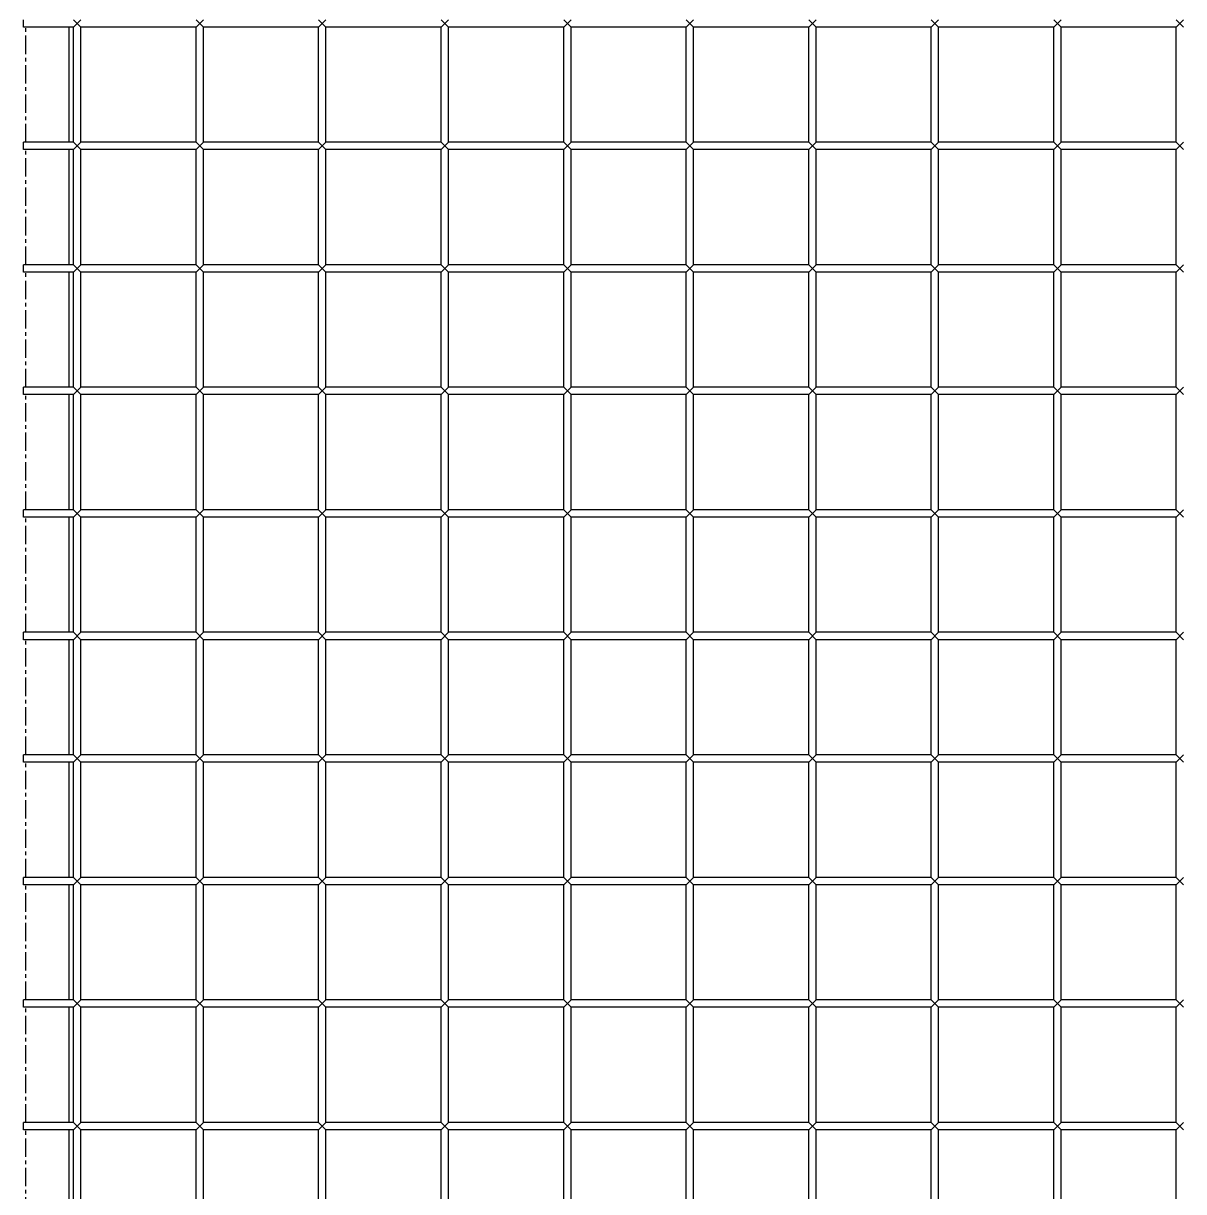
# Model space of a CAD drawing. Header units: millimetres. Extents: x -198529 to 244266, y -64 to 158464.
# Drawn here: x -149171.3 to -148697.8, y 94929.8 to 95406.5 of the extents above; entities that cross this region are included whole.
import ezdxf

# ---------------------------------------------------------------- set-up
doc = ezdxf.new("R2010")
doc.units = ezdxf.units.MM
doc.linetypes.add('CENTER', pattern=[12, 7.5, -1.5, 1.5, -1.5])
doc.layers.add('0-DCC', color=30, linetype='Continuous')

# ---------------------------------------------------------------- blocks, each defined once
blk = doc.blocks.new('DCC2850x1800(右)')
at = {"color": 0, "linetype": 'Continuous'}
for p, q in [((65142.5, -73603.48), (65139.5, -73606.48)), ((65142.5, -73606.48), (65139.5, -73603.48)), ((65192.5, -73603.48), (65189.5, -73606.48)), ((65192.5, -73606.48), (65189.5, -73603.48)), ((65242.5, -73603.48), (65239.5, -73606.48)), ((65242.5, -73606.48), (65239.5, -73603.48)), ((65292.5, -73603.48), (65289.5, -73606.48)), ((65292.5, -73606.48), (65289.5, -73603.48)), ((65342.5, -73603.48), (65339.5, -73606.48)), ((65342.5, -73606.48), (65339.5, -73603.48)), ((65389.5, -73606.48), (65392.5, -73603.48)), ((65392.5, -73606.48), (65389.5, -73603.48)), ((65439.5, -73606.48), (65442.5, -73603.48)), ((65442.5, -73606.48), (65439.5, -73603.48)), ((65489.5, -73606.48), (65492.5, -73603.48)), ((65492.5, -73606.48), (65489.5, -73603.48)), ((65539.5, -73606.48), (65542.5, -73603.48)), ((65542.5, -73606.48), (65539.5, -73603.48)), ((65589.5, -73606.48), (65592.5, -73603.48)), ((65592.5, -73606.48), (65589.5, -73603.48)), ((65613, -73606.48), (65613, -73603.48)), ((65142.5, -73653.48), (65142.5, -73606.48)), ((65142.5, -73606.48), (65189.5, -73606.48)), ((65189.5, -73653.48), (65189.5, -73606.48)), ((65192.5, -73653.48), (65192.5, -73606.48)), ((65192.5, -73606.48), (65239.5, -73606.48)), ((65239.5, -73653.48), (65239.5, -73606.48)), ((65242.5, -73653.48), (65242.5, -73606.48)), ((65242.5, -73606.48), (65289.5, -73606.48)), ((65289.5, -73653.48), (65289.5, -73606.48)), ((65292.5, -73653.48), (65292.5, -73606.48)), ((65292.5, -73606.48), (65339.5, -73606.48)), ((65339.5, -73653.48), (65339.5, -73606.48)), ((65342.5, -73653.48), (65342.5, -73606.48)), ((65342.5, -73606.48), (65389.5, -73606.48)), ((65389.5, -73653.48), (65389.5, -73606.48)), ((65392.5, -73653.48), (65392.5, -73606.48)), ((65392.5, -73606.48), (65439.5, -73606.48)), ((65439.5, -73653.48), (65439.5, -73606.48)), ((65442.5, -73653.48), (65442.5, -73606.48)), ((65442.5, -73606.48), (65489.5, -73606.48)), ((65489.5, -73653.48), (65489.5, -73606.48)), ((65492.5, -73653.48), (65492.5, -73606.48)), ((65492.5, -73606.48), (65539.5, -73606.48)), ((65539.5, -73653.48), (65539.5, -73606.48)), ((65542.5, -73653.48), (65542.5, -73606.48)), ((65542.5, -73606.48), (65589.5, -73606.48)), ((65589.5, -73653.48), (65589.5, -73606.48)), ((65592.5, -73653.48), (65592.5, -73606.48)), ((65592.5, -73606.48), (65613, -73606.48)), ((65594.5, -73606.48), (65594.5, -73653.48)), ((65142.5, -73653.48), (65139.5, -73656.48)), ((65142.5, -73656.48), (65139.5, -73653.48)), ((65142.5, -73653.48), (65189.5, -73653.48)), ((65142.5, -73703.48), (65142.5, -73656.48)), ((65142.5, -73656.48), (65189.5, -73656.48)), ((65192.5, -73653.48), (65189.5, -73656.48)), ((65192.5, -73656.48), (65189.5, -73653.48)), ((65189.5, -73703.48), (65189.5, -73656.48)), ((65192.5, -73653.48), (65239.5, -73653.48)), ((65192.5, -73703.48), (65192.5, -73656.48)), ((65192.5, -73656.48), (65239.5, -73656.48)), ((65242.5, -73653.48), (65239.5, -73656.48)), ((65242.5, -73656.48), (65239.5, -73653.48)), ((65239.5, -73703.48), (65239.5, -73656.48)), ((65242.5, -73653.48), (65289.5, -73653.48)), ((65242.5, -73703.48), (65242.5, -73656.48)), ((65242.5, -73656.48), (65289.5, -73656.48)), ((65292.5, -73653.48), (65289.5, -73656.48)), ((65292.5, -73656.48), (65289.5, -73653.48)), ((65289.5, -73703.48), (65289.5, -73656.48)), ((65292.5, -73653.48), (65339.5, -73653.48)), ((65292.5, -73703.48), (65292.5, -73656.48)), ((65292.5, -73656.48), (65339.5, -73656.48)), ((65342.5, -73653.48), (65339.5, -73656.48)), ((65342.5, -73656.48), (65339.5, -73653.48)), ((65339.5, -73703.48), (65339.5, -73656.48)), ((65342.5, -73653.48), (65389.5, -73653.48)), ((65342.5, -73703.48), (65342.5, -73656.48)), ((65342.5, -73656.48), (65389.5, -73656.48)), ((65392.5, -73653.48), (65389.5, -73656.48)), ((65392.5, -73656.48), (65389.5, -73653.48)), ((65389.5, -73703.48), (65389.5, -73656.48)), ((65392.5, -73653.48), (65439.5, -73653.48)), ((65392.5, -73703.48), (65392.5, -73656.48)), ((65392.5, -73656.48), (65439.5, -73656.48)), ((65439.5, -73656.48), (65442.5, -73653.48)), ((65442.5, -73656.48), (65439.5, -73653.48)), ((65439.5, -73703.48), (65439.5, -73656.48)), ((65442.5, -73653.48), (65489.5, -73653.48)), ((65442.5, -73703.48), (65442.5, -73656.48)), ((65442.5, -73656.48), (65489.5, -73656.48)), ((65489.5, -73656.48), (65492.5, -73653.48)), ((65492.5, -73656.48), (65489.5, -73653.48)), ((65489.5, -73703.48), (65489.5, -73656.48)), ((65492.5, -73653.48), (65539.5, -73653.48)), ((65492.5, -73703.48), (65492.5, -73656.48)), ((65492.5, -73656.48), (65539.5, -73656.48)), ((65539.5, -73656.48), (65542.5, -73653.48)), ((65542.5, -73656.48), (65539.5, -73653.48)), ((65539.5, -73703.48), (65539.5, -73656.48)), ((65542.5, -73653.48), (65589.5, -73653.48)), ((65542.5, -73703.48), (65542.5, -73656.48)), ((65542.5, -73656.48), (65589.5, -73656.48)), ((65589.5, -73656.48), (65592.5, -73653.48)), ((65592.5, -73656.48), (65589.5, -73653.48)), ((65589.5, -73703.48), (65589.5, -73656.48)), ((65592.5, -73653.48), (65613, -73653.48)), ((65592.5, -73703.48), (65592.5, -73656.48)), ((65592.5, -73656.48), (65613, -73656.48)), ((65594.5, -73656.48), (65594.5, -73703.48)), ((65613, -73656.48), (65613, -73653.48)), ((65142.5, -73703.48), (65139.5, -73706.48)), ((65142.5, -73706.48), (65139.5, -73703.48)), ((65142.5, -73703.48), (65189.5, -73703.48)), ((65192.5, -73703.48), (65189.5, -73706.48)), ((65192.5, -73706.48), (65189.5, -73703.48)), ((65192.5, -73703.48), (65239.5, -73703.48)), ((65242.5, -73703.48), (65239.5, -73706.48)), ((65242.5, -73706.48), (65239.5, -73703.48)), ((65242.5, -73703.48), (65289.5, -73703.48)), ((65292.5, -73703.48), (65289.5, -73706.48)), ((65292.5, -73706.48), (65289.5, -73703.48)), ((65292.5, -73703.48), (65339.5, -73703.48)), ((65342.5, -73703.48), (65339.5, -73706.48)), ((65342.5, -73706.48), (65339.5, -73703.48)), ((65342.5, -73703.48), (65389.5, -73703.48)), ((65392.5, -73703.48), (65389.5, -73706.48)), ((65392.5, -73706.48), (65389.5, -73703.48)), ((65392.5, -73703.48), (65439.5, -73703.48)), ((65442.5, -73703.48), (65439.5, -73706.48)), ((65442.5, -73706.48), (65439.5, -73703.48)), ((65442.5, -73703.48), (65489.5, -73703.48)), ((65489.5, -73706.48), (65492.5, -73703.48)), ((65492.5, -73706.48), (65489.5, -73703.48)), ((65492.5, -73703.48), (65539.5, -73703.48)), ((65539.5, -73706.48), (65542.5, -73703.48)), ((65542.5, -73706.48), (65539.5, -73703.48)), ((65542.5, -73703.48), (65589.5, -73703.48)), ((65589.5, -73706.48), (65592.5, -73703.48)), ((65592.5, -73706.48), (65589.5, -73703.48)), ((65592.5, -73703.48), (65613, -73703.48)), ((65613, -73706.48), (65613, -73703.48)), ((65142.5, -73753.48), (65142.5, -73706.48)), ((65142.5, -73706.48), (65189.5, -73706.48)), ((65189.5, -73753.48), (65189.5, -73706.48)), ((65192.5, -73753.48), (65192.5, -73706.48)), ((65192.5, -73706.48), (65239.5, -73706.48)), ((65239.5, -73753.48), (65239.5, -73706.48)), ((65242.5, -73753.48), (65242.5, -73706.48)), ((65242.5, -73706.48), (65289.5, -73706.48)), ((65289.5, -73753.48), (65289.5, -73706.48)), ((65292.5, -73753.48), (65292.5, -73706.48)), ((65292.5, -73706.48), (65339.5, -73706.48)), ((65339.5, -73753.48), (65339.5, -73706.48)), ((65342.5, -73753.48), (65342.5, -73706.48)), ((65342.5, -73706.48), (65389.5, -73706.48)), ((65389.5, -73753.48), (65389.5, -73706.48)), ((65392.5, -73753.48), (65392.5, -73706.48)), ((65392.5, -73706.48), (65439.5, -73706.48)), ((65439.5, -73753.48), (65439.5, -73706.48)), ((65442.5, -73753.48), (65442.5, -73706.48)), ((65442.5, -73706.48), (65489.5, -73706.48)), ((65489.5, -73753.48), (65489.5, -73706.48)), ((65492.5, -73753.48), (65492.5, -73706.48)), ((65492.5, -73706.48), (65539.5, -73706.48)), ((65539.5, -73753.48), (65539.5, -73706.48)), ((65542.5, -73753.48), (65542.5, -73706.48)), ((65542.5, -73706.48), (65589.5, -73706.48)), ((65589.5, -73753.48), (65589.5, -73706.48)), ((65592.5, -73753.48), (65592.5, -73706.48)), ((65592.5, -73706.48), (65613, -73706.48)), ((65594.5, -73706.48), (65594.5, -73753.48)), ((65142.5, -73753.48), (65139.5, -73756.48)), ((65142.5, -73756.48), (65139.5, -73753.48)), ((65142.5, -73753.48), (65189.5, -73753.48)), ((65142.5, -73803.48), (65142.5, -73756.48)), ((65142.5, -73756.48), (65189.5, -73756.48)), ((65192.5, -73753.48), (65189.5, -73756.48)), ((65192.5, -73756.48), (65189.5, -73753.48)), ((65189.5, -73803.48), (65189.5, -73756.48)), ((65192.5, -73753.48), (65239.5, -73753.48)), ((65192.5, -73803.48), (65192.5, -73756.48)), ((65192.5, -73756.48), (65239.5, -73756.48)), ((65242.5, -73753.48), (65239.5, -73756.48)), ((65242.5, -73756.48), (65239.5, -73753.48)), ((65239.5, -73803.48), (65239.5, -73756.48)), ((65242.5, -73753.48), (65289.5, -73753.48)), ((65242.5, -73803.48), (65242.5, -73756.48)), ((65242.5, -73756.48), (65289.5, -73756.48)), ((65292.5, -73753.48), (65289.5, -73756.48)), ((65292.5, -73756.48), (65289.5, -73753.48)), ((65289.5, -73803.48), (65289.5, -73756.48)), ((65292.5, -73753.48), (65339.5, -73753.48)), ((65292.5, -73803.48), (65292.5, -73756.48)), ((65292.5, -73756.48), (65339.5, -73756.48)), ((65342.5, -73753.48), (65339.5, -73756.48)), ((65342.5, -73756.48), (65339.5, -73753.48)), ((65339.5, -73803.48), (65339.5, -73756.48)), ((65342.5, -73753.48), (65389.5, -73753.48)), ((65342.5, -73803.48), (65342.5, -73756.48)), ((65342.5, -73756.48), (65389.5, -73756.48)), ((65392.5, -73753.48), (65389.5, -73756.48)), ((65392.5, -73756.48), (65389.5, -73753.48)), ((65389.5, -73803.48), (65389.5, -73756.48)), ((65392.5, -73753.48), (65439.5, -73753.48)), ((65392.5, -73803.48), (65392.5, -73756.48)), ((65392.5, -73756.48), (65439.5, -73756.48)), ((65442.5, -73753.48), (65439.5, -73756.48)), ((65442.5, -73756.48), (65439.5, -73753.48)), ((65439.5, -73803.48), (65439.5, -73756.48)), ((65442.5, -73753.48), (65489.5, -73753.48)), ((65442.5, -73803.48), (65442.5, -73756.48)), ((65442.5, -73756.48), (65489.5, -73756.48)), ((65492.5, -73753.48), (65489.5, -73756.48)), ((65492.5, -73756.48), (65489.5, -73753.48)), ((65489.5, -73803.48), (65489.5, -73756.48)), ((65492.5, -73753.48), (65539.5, -73753.48)), ((65492.5, -73803.48), (65492.5, -73756.48)), ((65492.5, -73756.48), (65539.5, -73756.48)), ((65539.5, -73756.48), (65542.5, -73753.48)), ((65542.5, -73756.48), (65539.5, -73753.48)), ((65539.5, -73803.48), (65539.5, -73756.48)), ((65542.5, -73753.48), (65589.5, -73753.48)), ((65542.5, -73803.48), (65542.5, -73756.48)), ((65542.5, -73756.48), (65589.5, -73756.48)), ((65589.5, -73756.48), (65592.5, -73753.48)), ((65592.5, -73756.48), (65589.5, -73753.48)), ((65589.5, -73803.48), (65589.5, -73756.48)), ((65592.5, -73753.48), (65613, -73753.48)), ((65592.5, -73803.48), (65592.5, -73756.48)), ((65592.5, -73756.48), (65613, -73756.48)), ((65594.5, -73756.48), (65594.5, -73803.48)), ((65613, -73756.48), (65613, -73753.48)), ((65142.5, -73803.48), (65139.5, -73806.48)), ((65142.5, -73806.48), (65139.5, -73803.48)), ((65142.5, -73803.48), (65189.5, -73803.48)), ((65192.5, -73803.48), (65189.5, -73806.48)), ((65192.5, -73806.48), (65189.5, -73803.48)), ((65192.5, -73803.48), (65239.5, -73803.48)), ((65242.5, -73803.48), (65239.5, -73806.48)), ((65242.5, -73806.48), (65239.5, -73803.48)), ((65242.5, -73803.48), (65289.5, -73803.48)), ((65292.5, -73803.48), (65289.5, -73806.48)), ((65292.5, -73806.48), (65289.5, -73803.48)), ((65292.5, -73803.48), (65339.5, -73803.48)), ((65342.5, -73803.48), (65339.5, -73806.48)), ((65342.5, -73806.48), (65339.5, -73803.48)), ((65342.5, -73803.48), (65389.5, -73803.48)), ((65392.5, -73803.48), (65389.5, -73806.48)), ((65392.5, -73806.48), (65389.5, -73803.48)), ((65392.5, -73803.48), (65439.5, -73803.48)), ((65442.5, -73803.48), (65439.5, -73806.48)), ((65442.5, -73806.48), (65439.5, -73803.48)), ((65442.5, -73803.48), (65489.5, -73803.48)), ((65492.5, -73803.48), (65489.5, -73806.48)), ((65492.5, -73806.48), (65489.5, -73803.48)), ((65492.5, -73803.48), (65539.5, -73803.48)), ((65542.5, -73803.48), (65539.5, -73806.48)), ((65542.5, -73806.48), (65539.5, -73803.48)), ((65542.5, -73803.48), (65589.5, -73803.48)), ((65589.5, -73806.48), (65592.5, -73803.48)), ((65592.5, -73806.48), (65589.5, -73803.48)), ((65592.5, -73803.48), (65613, -73803.48)), ((65613, -73806.48), (65613, -73803.48)), ((65142.5, -73853.48), (65142.5, -73806.48)), ((65142.5, -73806.48), (65189.5, -73806.48)), ((65189.5, -73853.48), (65189.5, -73806.48)), ((65192.5, -73853.48), (65192.5, -73806.48)), ((65192.5, -73806.48), (65239.5, -73806.48)), ((65239.5, -73853.48), (65239.5, -73806.48)), ((65242.5, -73853.48), (65242.5, -73806.48)), ((65242.5, -73806.48), (65289.5, -73806.48)), ((65289.5, -73853.48), (65289.5, -73806.48)), ((65292.5, -73853.48), (65292.5, -73806.48)), ((65292.5, -73806.48), (65339.5, -73806.48)), ((65339.5, -73853.48), (65339.5, -73806.48)), ((65342.5, -73853.48), (65342.5, -73806.48)), ((65342.5, -73806.48), (65389.5, -73806.48)), ((65389.5, -73853.48), (65389.5, -73806.48)), ((65392.5, -73853.48), (65392.5, -73806.48)), ((65392.5, -73806.48), (65439.5, -73806.48)), ((65439.5, -73853.48), (65439.5, -73806.48)), ((65442.5, -73853.48), (65442.5, -73806.48)), ((65442.5, -73806.48), (65489.5, -73806.48)), ((65489.5, -73853.48), (65489.5, -73806.48)), ((65492.5, -73853.48), (65492.5, -73806.48)), ((65492.5, -73806.48), (65539.5, -73806.48)), ((65539.5, -73853.48), (65539.5, -73806.48)), ((65542.5, -73853.48), (65542.5, -73806.48)), ((65542.5, -73806.48), (65589.5, -73806.48)), ((65589.5, -73853.48), (65589.5, -73806.48)), ((65592.5, -73853.48), (65592.5, -73806.48)), ((65592.5, -73806.48), (65613, -73806.48)), ((65594.5, -73806.48), (65594.5, -73853.48)), ((65142.5, -73853.48), (65139.5, -73856.48)), ((65142.5, -73856.48), (65139.5, -73853.48)), ((65142.5, -73853.48), (65189.5, -73853.48)), ((65142.5, -73903.48), (65142.5, -73856.48)), ((65142.5, -73856.48), (65189.5, -73856.48)), ((65192.5, -73853.48), (65189.5, -73856.48)), ((65192.5, -73856.48), (65189.5, -73853.48)), ((65189.5, -73903.48), (65189.5, -73856.48)), ((65192.5, -73853.48), (65239.5, -73853.48)), ((65192.5, -73903.48), (65192.5, -73856.48)), ((65192.5, -73856.48), (65239.5, -73856.48)), ((65242.5, -73853.48), (65239.5, -73856.48)), ((65242.5, -73856.48), (65239.5, -73853.48)), ((65239.5, -73903.48), (65239.5, -73856.48)), ((65242.5, -73853.48), (65289.5, -73853.48)), ((65242.5, -73903.48), (65242.5, -73856.48)), ((65242.5, -73856.48), (65289.5, -73856.48)), ((65292.5, -73853.48), (65289.5, -73856.48)), ((65292.5, -73856.48), (65289.5, -73853.48)), ((65289.5, -73903.48), (65289.5, -73856.48)), ((65292.5, -73853.48), (65339.5, -73853.48)), ((65292.5, -73903.48), (65292.5, -73856.48)), ((65292.5, -73856.48), (65339.5, -73856.48)), ((65342.5, -73853.48), (65339.5, -73856.48)), ((65342.5, -73856.48), (65339.5, -73853.48)), ((65339.5, -73903.48), (65339.5, -73856.48)), ((65342.5, -73853.48), (65389.5, -73853.48)), ((65342.5, -73903.48), (65342.5, -73856.48)), ((65342.5, -73856.48), (65389.5, -73856.48)), ((65392.5, -73853.48), (65389.5, -73856.48)), ((65392.5, -73856.48), (65389.5, -73853.48)), ((65389.5, -73903.48), (65389.5, -73856.48)), ((65392.5, -73853.48), (65439.5, -73853.48)), ((65392.5, -73903.48), (65392.5, -73856.48)), ((65392.5, -73856.48), (65439.5, -73856.48)), ((65442.5, -73853.48), (65439.5, -73856.48)), ((65442.5, -73856.48), (65439.5, -73853.48)), ((65439.5, -73903.48), (65439.5, -73856.48)), ((65442.5, -73853.48), (65489.5, -73853.48)), ((65442.5, -73903.48), (65442.5, -73856.48)), ((65442.5, -73856.48), (65489.5, -73856.48)), ((65492.5, -73853.48), (65489.5, -73856.48)), ((65492.5, -73856.48), (65489.5, -73853.48)), ((65489.5, -73903.48), (65489.5, -73856.48)), ((65492.5, -73853.48), (65539.5, -73853.48)), ((65492.5, -73903.48), (65492.5, -73856.48)), ((65492.5, -73856.48), (65539.5, -73856.48)), ((65542.5, -73853.48), (65539.5, -73856.48)), ((65542.5, -73856.48), (65539.5, -73853.48)), ((65539.5, -73903.48), (65539.5, -73856.48)), ((65542.5, -73853.48), (65589.5, -73853.48)), ((65542.5, -73903.48), (65542.5, -73856.48)), ((65542.5, -73856.48), (65589.5, -73856.48)), ((65592.5, -73853.48), (65589.5, -73856.48)), ((65592.5, -73856.48), (65589.5, -73853.48)), ((65589.5, -73903.48), (65589.5, -73856.48)), ((65592.5, -73853.48), (65613, -73853.48)), ((65592.5, -73903.48), (65592.5, -73856.48)), ((65592.5, -73856.48), (65613, -73856.48)), ((65594.5, -73856.48), (65594.5, -73903.48)), ((65613, -73856.48), (65613, -73853.48)), ((65142.5, -73903.48), (65139.5, -73906.48)), ((65142.5, -73906.48), (65139.5, -73903.48)), ((65142.5, -73903.48), (65189.5, -73903.48)), ((65192.5, -73903.48), (65189.5, -73906.48)), ((65192.5, -73906.48), (65189.5, -73903.48)), ((65192.5, -73903.48), (65239.5, -73903.48)), ((65242.5, -73903.48), (65239.5, -73906.48)), ((65242.5, -73906.48), (65239.5, -73903.48)), ((65242.5, -73903.48), (65289.5, -73903.48)), ((65292.5, -73903.48), (65289.5, -73906.48)), ((65292.5, -73906.48), (65289.5, -73903.48)), ((65292.5, -73903.48), (65339.5, -73903.48)), ((65342.5, -73903.48), (65339.5, -73906.48)), ((65342.5, -73906.48), (65339.5, -73903.48)), ((65342.5, -73903.48), (65389.5, -73903.48)), ((65392.5, -73903.48), (65389.5, -73906.48)), ((65392.5, -73906.48), (65389.5, -73903.48)), ((65392.5, -73903.48), (65439.5, -73903.48)), ((65442.5, -73903.48), (65439.5, -73906.48)), ((65442.5, -73906.48), (65439.5, -73903.48)), ((65442.5, -73903.48), (65489.5, -73903.48)), ((65492.5, -73903.48), (65489.5, -73906.48)), ((65492.5, -73906.48), (65489.5, -73903.48)), ((65492.5, -73903.48), (65539.5, -73903.48)), ((65542.5, -73903.48), (65539.5, -73906.48)), ((65542.5, -73906.48), (65539.5, -73903.48)), ((65542.5, -73903.48), (65589.5, -73903.48)), ((65592.5, -73903.48), (65589.5, -73906.48)), ((65592.5, -73906.48), (65589.5, -73903.48)), ((65592.5, -73903.48), (65613, -73903.48)), ((65613, -73906.48), (65613, -73903.48)), ((65142.5, -73953.48), (65142.5, -73906.48)), ((65142.5, -73906.48), (65189.5, -73906.48)), ((65189.5, -73953.48), (65189.5, -73906.48)), ((65192.5, -73953.48), (65192.5, -73906.48)), ((65192.5, -73906.48), (65239.5, -73906.48)), ((65239.5, -73953.48), (65239.5, -73906.48)), ((65242.5, -73953.48), (65242.5, -73906.48)), ((65242.5, -73906.48), (65289.5, -73906.48)), ((65289.5, -73953.48), (65289.5, -73906.48)), ((65292.5, -73953.48), (65292.5, -73906.48)), ((65292.5, -73906.48), (65339.5, -73906.48)), ((65339.5, -73953.48), (65339.5, -73906.48)), ((65342.5, -73953.48), (65342.5, -73906.48)), ((65342.5, -73906.48), (65389.5, -73906.48)), ((65389.5, -73953.48), (65389.5, -73906.48)), ((65392.5, -73953.48), (65392.5, -73906.48)), ((65392.5, -73906.48), (65439.5, -73906.48)), ((65439.5, -73953.48), (65439.5, -73906.48)), ((65442.5, -73953.48), (65442.5, -73906.48)), ((65442.5, -73906.48), (65489.5, -73906.48)), ((65489.5, -73953.48), (65489.5, -73906.48)), ((65492.5, -73953.48), (65492.5, -73906.48)), ((65492.5, -73906.48), (65539.5, -73906.48)), ((65539.5, -73953.48), (65539.5, -73906.48)), ((65542.5, -73953.48), (65542.5, -73906.48)), ((65542.5, -73906.48), (65589.5, -73906.48)), ((65589.5, -73953.48), (65589.5, -73906.48)), ((65592.5, -73953.48), (65592.5, -73906.48)), ((65592.5, -73906.48), (65613, -73906.48)), ((65594.5, -73906.48), (65594.5, -73953.48)), ((65142.5, -73953.48), (65139.5, -73956.48)), ((65142.5, -73956.48), (65139.5, -73953.48)), ((65142.5, -73953.48), (65189.5, -73953.48)), ((65142.5, -74003.48), (65142.5, -73956.48)), ((65142.5, -73956.48), (65189.5, -73956.48)), ((65192.5, -73953.48), (65189.5, -73956.48)), ((65192.5, -73956.48), (65189.5, -73953.48)), ((65189.5, -74003.48), (65189.5, -73956.48)), ((65192.5, -73953.48), (65239.5, -73953.48)), ((65192.5, -74003.48), (65192.5, -73956.48)), ((65192.5, -73956.48), (65239.5, -73956.48)), ((65242.5, -73953.48), (65239.5, -73956.48)), ((65242.5, -73956.48), (65239.5, -73953.48)), ((65239.5, -74003.48), (65239.5, -73956.48)), ((65242.5, -73953.48), (65289.5, -73953.48)), ((65242.5, -74003.48), (65242.5, -73956.48)), ((65242.5, -73956.48), (65289.5, -73956.48)), ((65292.5, -73953.48), (65289.5, -73956.48)), ((65292.5, -73956.48), (65289.5, -73953.48)), ((65289.5, -74003.48), (65289.5, -73956.48)), ((65292.5, -73953.48), (65339.5, -73953.48)), ((65292.5, -74003.48), (65292.5, -73956.48)), ((65292.5, -73956.48), (65339.5, -73956.48)), ((65342.5, -73953.48), (65339.5, -73956.48)), ((65342.5, -73956.48), (65339.5, -73953.48)), ((65339.5, -74003.48), (65339.5, -73956.48)), ((65342.5, -73953.48), (65389.5, -73953.48)), ((65342.5, -74003.48), (65342.5, -73956.48)), ((65342.5, -73956.48), (65389.5, -73956.48)), ((65392.5, -73953.48), (65389.5, -73956.48)), ((65392.5, -73956.48), (65389.5, -73953.48)), ((65389.5, -74003.48), (65389.5, -73956.48)), ((65392.5, -73953.48), (65439.5, -73953.48)), ((65392.5, -74003.48), (65392.5, -73956.48)), ((65392.5, -73956.48), (65439.5, -73956.48)), ((65442.5, -73953.48), (65439.5, -73956.48)), ((65442.5, -73956.48), (65439.5, -73953.48)), ((65439.5, -74003.48), (65439.5, -73956.48)), ((65442.5, -73953.48), (65489.5, -73953.48)), ((65442.5, -74003.48), (65442.5, -73956.48)), ((65442.5, -73956.48), (65489.5, -73956.48)), ((65492.5, -73953.48), (65489.5, -73956.48)), ((65492.5, -73956.48), (65489.5, -73953.48)), ((65489.5, -74003.48), (65489.5, -73956.48)), ((65492.5, -73953.48), (65539.5, -73953.48)), ((65492.5, -74003.48), (65492.5, -73956.48)), ((65492.5, -73956.48), (65539.5, -73956.48)), ((65542.5, -73953.48), (65539.5, -73956.48)), ((65542.5, -73956.48), (65539.5, -73953.48)), ((65539.5, -74003.48), (65539.5, -73956.48)), ((65542.5, -73953.48), (65589.5, -73953.48)), ((65542.5, -74003.48), (65542.5, -73956.48)), ((65542.5, -73956.48), (65589.5, -73956.48)), ((65592.5, -73953.48), (65589.5, -73956.48)), ((65592.5, -73956.48), (65589.5, -73953.48)), ((65589.5, -74003.48), (65589.5, -73956.48)), ((65592.5, -73953.48), (65613, -73953.48)), ((65592.5, -74003.48), (65592.5, -73956.48)), ((65592.5, -73956.48), (65613, -73956.48)), ((65594.5, -73956.48), (65594.5, -74003.48)), ((65613, -73956.48), (65613, -73953.48)), ((65142.5, -74003.48), (65139.5, -74006.48)), ((65142.5, -74006.48), (65139.5, -74003.48)), ((65142.5, -74003.48), (65189.5, -74003.48)), ((65192.5, -74003.48), (65189.5, -74006.48)), ((65192.5, -74006.48), (65189.5, -74003.48)), ((65192.5, -74003.48), (65239.5, -74003.48)), ((65242.5, -74003.48), (65239.5, -74006.48)), ((65242.5, -74006.48), (65239.5, -74003.48)), ((65242.5, -74003.48), (65289.5, -74003.48)), ((65292.5, -74003.48), (65289.5, -74006.48)), ((65292.5, -74006.48), (65289.5, -74003.48)), ((65292.5, -74003.48), (65339.5, -74003.48)), ((65342.5, -74003.48), (65339.5, -74006.48)), ((65342.5, -74006.48), (65339.5, -74003.48)), ((65342.5, -74003.48), (65389.5, -74003.48)), ((65392.5, -74003.48), (65389.5, -74006.48)), ((65392.5, -74006.48), (65389.5, -74003.48)), ((65392.5, -74003.48), (65439.5, -74003.48)), ((65442.5, -74003.48), (65439.5, -74006.48)), ((65442.5, -74006.48), (65439.5, -74003.48)), ((65442.5, -74003.48), (65489.5, -74003.48)), ((65492.5, -74003.48), (65489.5, -74006.48)), ((65492.5, -74006.48), (65489.5, -74003.48)), ((65492.5, -74003.48), (65539.5, -74003.48)), ((65542.5, -74003.48), (65539.5, -74006.48)), ((65542.5, -74006.48), (65539.5, -74003.48)), ((65542.5, -74003.48), (65589.5, -74003.48)), ((65592.5, -74003.48), (65589.5, -74006.48)), ((65592.5, -74006.48), (65589.5, -74003.48)), ((65592.5, -74003.48), (65613, -74003.48)), ((65613, -74006.48), (65613, -74003.48)), ((65142.5, -74053.48), (65142.5, -74006.48)), ((65142.5, -74006.48), (65189.5, -74006.48)), ((65189.5, -74053.48), (65189.5, -74006.48)), ((65192.5, -74053.48), (65192.5, -74006.48)), ((65192.5, -74006.48), (65239.5, -74006.48)), ((65239.5, -74053.48), (65239.5, -74006.48)), ((65242.5, -74053.48), (65242.5, -74006.48)), ((65242.5, -74006.48), (65289.5, -74006.48)), ((65289.5, -74053.48), (65289.5, -74006.48)), ((65292.5, -74053.48), (65292.5, -74006.48)), ((65292.5, -74006.48), (65339.5, -74006.48)), ((65339.5, -74053.48), (65339.5, -74006.48)), ((65342.5, -74053.48), (65342.5, -74006.48)), ((65342.5, -74006.48), (65389.5, -74006.48)), ((65389.5, -74053.48), (65389.5, -74006.48)), ((65392.5, -74053.48), (65392.5, -74006.48)), ((65392.5, -74006.48), (65439.5, -74006.48)), ((65439.5, -74053.48), (65439.5, -74006.48)), ((65442.5, -74053.48), (65442.5, -74006.48)), ((65442.5, -74006.48), (65489.5, -74006.48)), ((65489.5, -74053.48), (65489.5, -74006.48)), ((65492.5, -74053.48), (65492.5, -74006.48)), ((65492.5, -74006.48), (65539.5, -74006.48)), ((65539.5, -74053.48), (65539.5, -74006.48)), ((65542.5, -74053.48), (65542.5, -74006.48)), ((65542.5, -74006.48), (65589.5, -74006.48)), ((65589.5, -74053.48), (65589.5, -74006.48)), ((65592.5, -74053.48), (65592.5, -74006.48)), ((65592.5, -74006.48), (65613, -74006.48)), ((65594.5, -74006.48), (65594.5, -74053.48)), ((65142.5, -74053.48), (65139.5, -74056.48)), ((65142.5, -74056.48), (65139.5, -74053.48)), ((65142.5, -74053.48), (65189.5, -74053.48)), ((65192.5, -74053.48), (65189.5, -74056.48)), ((65192.5, -74056.48), (65189.5, -74053.48)), ((65192.5, -74053.48), (65239.5, -74053.48)), ((65242.5, -74053.48), (65239.5, -74056.48)), ((65242.5, -74056.48), (65239.5, -74053.48)), ((65242.5, -74053.48), (65289.5, -74053.48)), ((65292.5, -74053.48), (65289.5, -74056.48)), ((65292.5, -74056.48), (65289.5, -74053.48)), ((65292.5, -74053.48), (65339.5, -74053.48)), ((65342.5, -74053.48), (65339.5, -74056.48)), ((65342.5, -74056.48), (65339.5, -74053.48)), ((65342.5, -74053.48), (65389.5, -74053.48)), ((65392.5, -74053.48), (65389.5, -74056.48)), ((65392.5, -74056.48), (65389.5, -74053.48)), ((65392.5, -74053.48), (65439.5, -74053.48)), ((65442.5, -74053.48), (65439.5, -74056.48)), ((65442.5, -74056.48), (65439.5, -74053.48)), ((65442.5, -74053.48), (65489.5, -74053.48)), ((65492.5, -74053.48), (65489.5, -74056.48)), ((65492.5, -74056.48), (65489.5, -74053.48)), ((65492.5, -74053.48), (65539.5, -74053.48)), ((65542.5, -74053.48), (65539.5, -74056.48)), ((65542.5, -74056.48), (65539.5, -74053.48)), ((65542.5, -74053.48), (65589.5, -74053.48)), ((65592.5, -74053.48), (65589.5, -74056.48)), ((65592.5, -74056.48), (65589.5, -74053.48)), ((65592.5, -74053.48), (65613, -74053.48)), ((65613, -74056.48), (65613, -74053.48)), ((65142.5, -74103.48), (65142.5, -74056.48)), ((65142.5, -74056.48), (65189.5, -74056.48)), ((65189.5, -74103.48), (65189.5, -74056.48)), ((65192.5, -74103.48), (65192.5, -74056.48)), ((65192.5, -74056.48), (65239.5, -74056.48)), ((65239.5, -74103.48), (65239.5, -74056.48)), ((65242.5, -74103.48), (65242.5, -74056.48)), ((65242.5, -74056.48), (65289.5, -74056.48)), ((65289.5, -74103.48), (65289.5, -74056.48)), ((65292.5, -74103.48), (65292.5, -74056.48)), ((65292.5, -74056.48), (65339.5, -74056.48)), ((65339.5, -74103.48), (65339.5, -74056.48)), ((65342.5, -74103.48), (65342.5, -74056.48)), ((65342.5, -74056.48), (65389.5, -74056.48)), ((65389.5, -74103.48), (65389.5, -74056.48)), ((65392.5, -74103.48), (65392.5, -74056.48)), ((65392.5, -74056.48), (65439.5, -74056.48)), ((65439.5, -74103.48), (65439.5, -74056.48)), ((65442.5, -74103.48), (65442.5, -74056.48)), ((65442.5, -74056.48), (65489.5, -74056.48)), ((65489.5, -74103.48), (65489.5, -74056.48)), ((65492.5, -74103.48), (65492.5, -74056.48)), ((65492.5, -74056.48), (65539.5, -74056.48)), ((65539.5, -74103.48), (65539.5, -74056.48)), ((65542.5, -74103.48), (65542.5, -74056.48)), ((65542.5, -74056.48), (65589.5, -74056.48)), ((65589.5, -74103.48), (65589.5, -74056.48)), ((65592.5, -74103.48), (65592.5, -74056.48)), ((65592.5, -74056.48), (65613, -74056.48)), ((65594.5, -74056.48), (65594.5, -74103.48))]:
    blk.add_line(p, q, dxfattribs=at)
at = {"color": 0, "linetype": 'CENTER'}
for p, q in [((65612, -73653.48), (65612, -73606.48)), ((65612, -73703.48), (65612, -73656.48)), ((65612, -73753.48), (65612, -73706.48)), ((65612, -73803.48), (65612, -73756.48)), ((65612, -73853.48), (65612, -73806.48)), ((65612, -73903.48), (65612, -73856.48)), ((65612, -73953.48), (65612, -73906.48)), ((65612, -74003.48), (65612, -73956.48)), ((65612, -74053.48), (65612, -74006.48)), ((65612, -74103.48), (65612, -74056.48))]:
    blk.add_line(p, q, dxfattribs=at)

msp = doc.modelspace()

# ---------------------------------------------------------------- block references
at = {"layer": '0-DCC', "xscale": -1}
msp.add_blockref('DCC2850x1800(右)', (-83558.27, 169011.49), dxfattribs=at)

doc.saveas('drawing.dxf')
